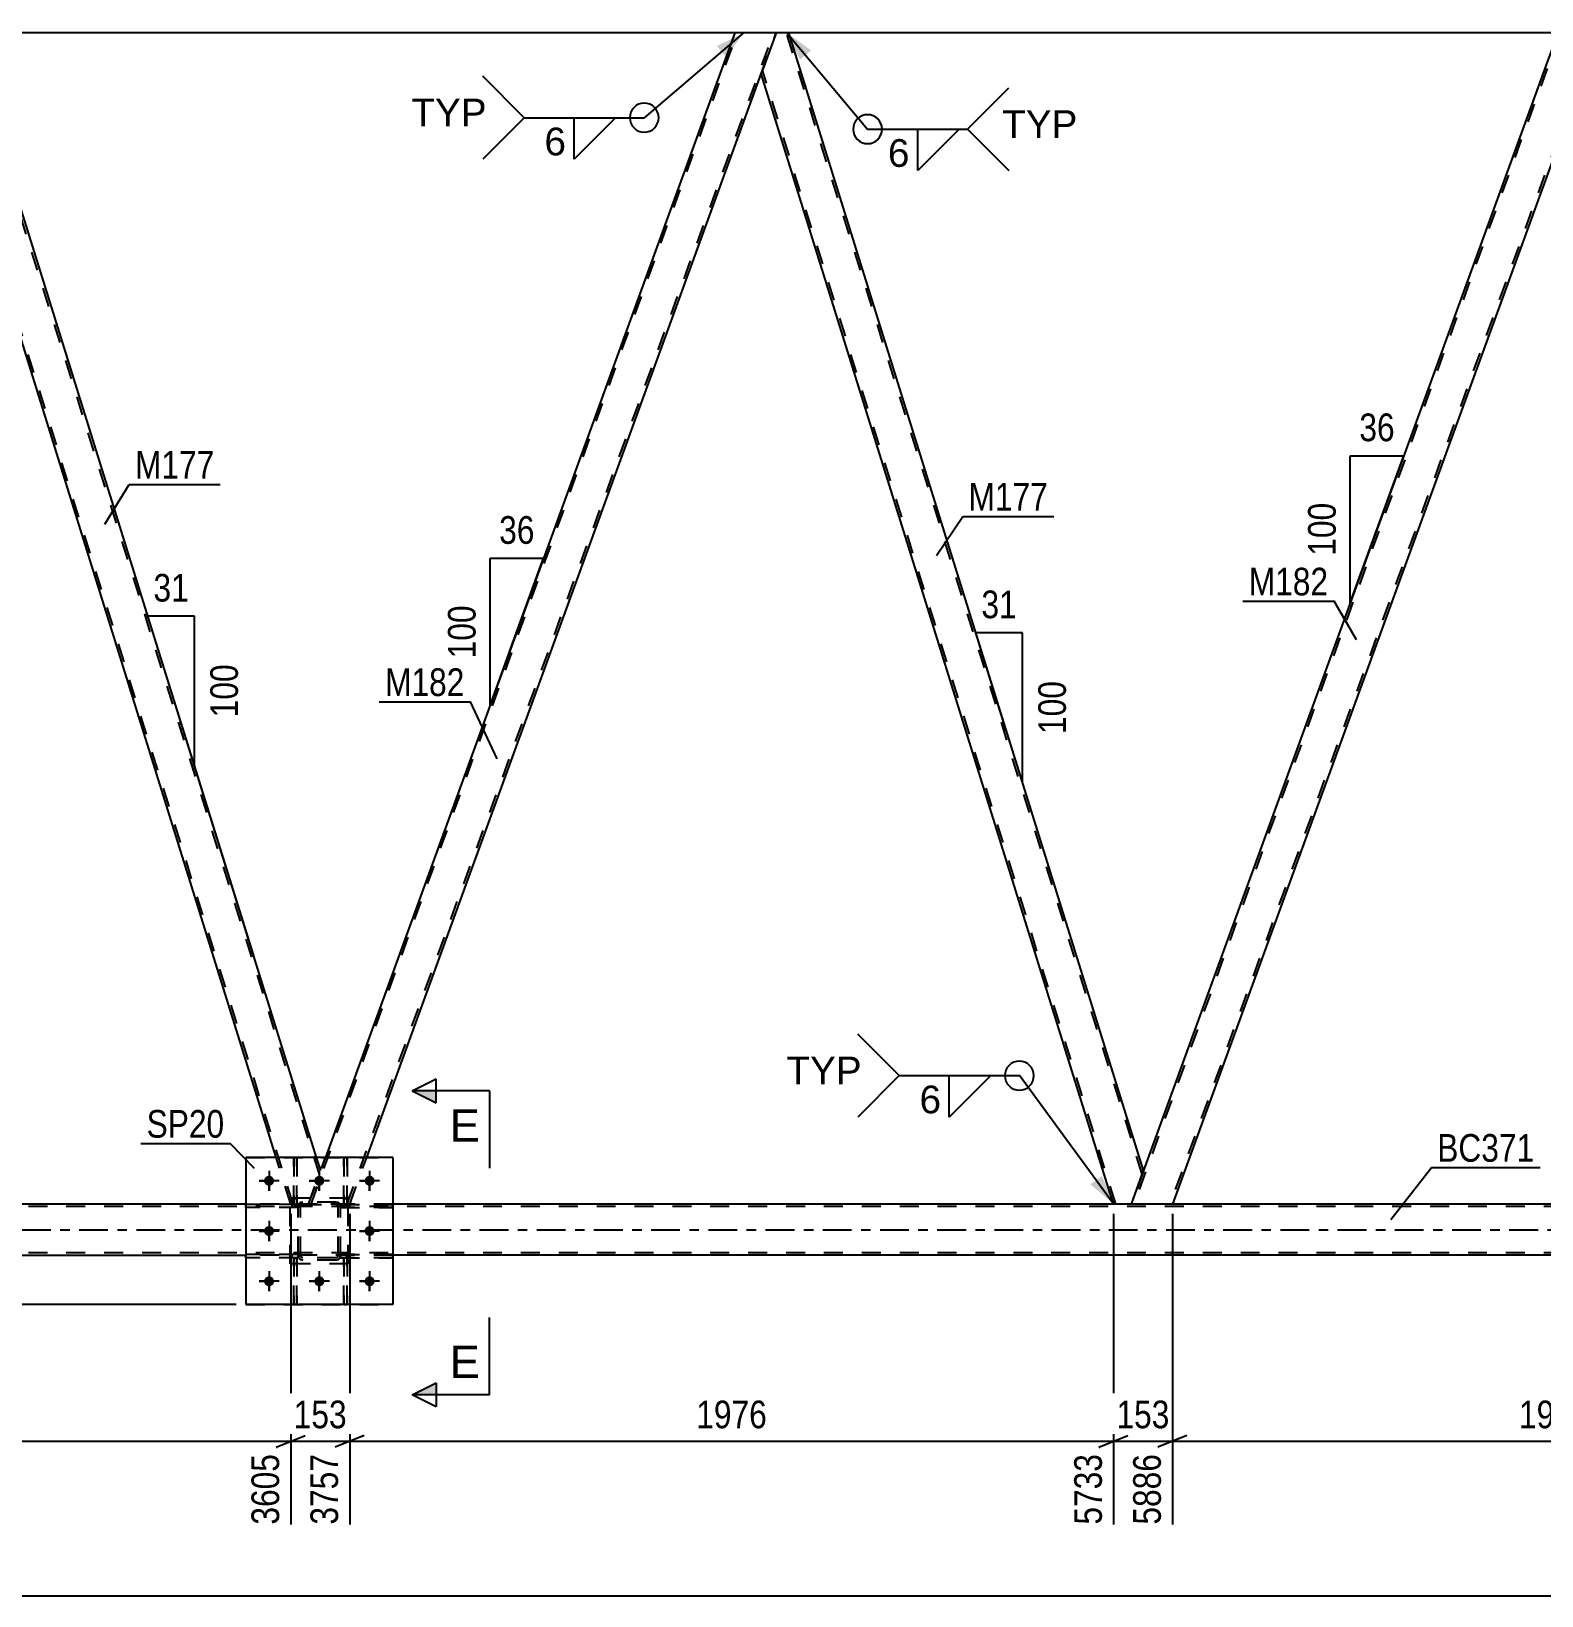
# Model space of a CAD drawing. Header units: millimetres. Extents: x 0 to 841, y 0 to 594.
# Drawn here: x 144.8 to 301.1, y 303.7 to 465.6 of the extents above; entities that cross this region are included whole.
import ezdxf

# ---------------------------------------------------------------- set-up
doc = ezdxf.new("R2010")
doc.units = ezdxf.units.MM
doc.linetypes.add('DXK_LINE_DOT2', pattern=[3.9198, 1.9599, -1.9599])
doc.linetypes.add('DXK_LINE_DOT3', pattern=[5.9187, 2.979, -0.9799, 0.9799, -0.9799])
doc.styles.add('Arial', font='ARIAL.TTF', dxfattribs={"height": 0.2})
doc.styles.add('Arial Narrow', font='ARIALN.TTF', dxfattribs={"height": 0.2})

# ---------------------------------------------------------------- blocks, each defined once
blk = doc.blocks.new('Part-814521622-3716 - 3269')
at = {"color": 7, "linetype": 'DXK_LINE_DOT2'}
for p, q in [((177.58, 344.8), (171.58, 344.8)), ((171.58, 338), (171.58, 344.8)), ((177.58, 338), (177.58, 344.8)), ((177.58, 338), (171.58, 338))]:
    blk.add_line(p, q, dxfattribs=at)
blk = doc.blocks.new('Part-814521622-3617 - 3269')
at = {"color": 7, "linetype": 'DXK_LINE_DOT2'}
for p, q in [((171.93, 333.8), (171.93, 338.64)), ((171.93, 338.64), (172.25, 338.64)), ((172.25, 338.64), (172.25, 333.8)), ((171.93, 338.04), (172.25, 338.04)), ((172.25, 333.8), (171.93, 333.8))]:
    blk.add_line(p, q, dxfattribs=at)
blk = doc.blocks.new('Part-814521622-3605 - 3269')
at = {"color": 7, "linetype": 'DXK_LINE_DOT2'}
for p, q in [((172.38, 338.96), (166.98, 338.96)), ((166.98, 338.96), (166.98, 338.64)), ((172.38, 338.64), (166.98, 338.64)), ((171.78, 338.64), (171.78, 338.96)), ((172.38, 338.64), (172.38, 338.96))]:
    blk.add_line(p, q, dxfattribs=at)
blk = doc.blocks.new('Bolt-814521622-3509 - 3269')
at = {"color": 1, "linetype": 'Continuous'}
for p, q in [((168.34, 346.6), (169.03, 346.6)), ((169.38, 347.64), (169.38, 346.95)), ((170.42, 346.6), (169.73, 346.6)), ((173.54, 346.6), (174.23, 346.6)), ((174.58, 347.64), (174.58, 346.95)), ((175.62, 346.6), (174.93, 346.6)), ((178.74, 346.6), (179.43, 346.6)), ((179.78, 347.64), (179.78, 346.95)), ((180.82, 346.6), (180.13, 346.6)), ((169.38, 345.56), (169.38, 346.26)), ((174.58, 345.56), (174.58, 346.26)), ((179.78, 345.56), (179.78, 346.26)), ((169.38, 342.44), (169.38, 341.75)), ((179.78, 342.44), (179.78, 341.75)), ((168.34, 341.4), (169.03, 341.4)), ((169.38, 340.36), (169.38, 341.06)), ((170.42, 341.4), (169.73, 341.4)), ((178.74, 341.4), (179.43, 341.4)), ((179.78, 340.36), (179.78, 341.06)), ((180.82, 341.4), (180.13, 341.4)), ((169.38, 337.24), (169.38, 336.55)), ((174.58, 337.24), (174.58, 336.55)), ((179.78, 337.24), (179.78, 336.55)), ((168.34, 336.2), (169.03, 336.2)), ((169.38, 335.16), (169.38, 335.86)), ((170.42, 336.2), (169.73, 336.2)), ((173.54, 336.2), (174.23, 336.2)), ((174.58, 335.16), (174.58, 335.86)), ((175.62, 336.2), (174.93, 336.2)), ((178.74, 336.2), (179.43, 336.2)), ((179.78, 335.16), (179.78, 335.86)), ((180.82, 336.2), (180.13, 336.2))]:
    blk.add_line(p, q, dxfattribs=at)
blk = doc.blocks.new('Bolt-814521622-3510 - 3269')
at = {"linetype": 'Continuous'}
for points in [[(169.9, 346.6, -1), (168.86, 346.6, -1)], [(175.1, 346.6, -1), (174.06, 346.6, -1)], [(180.3, 346.6, -1), (179.26, 346.6, -1)], [(169.9, 341.4, -1), (168.86, 341.4, -1)], [(180.3, 341.4, -1), (179.26, 341.4, -1)], [(169.9, 336.2, -1), (168.86, 336.2, -1)], [(175.1, 336.2, -1), (174.06, 336.2, -1)], [(180.3, 336.2, -1), (179.26, 336.2, -1)]]:
    blk.add_hatch(color=1, dxfattribs=at).paths.add_polyline_path(points)
at = {"color": 1, "linetype": 'Continuous'}
for p, q in [((170.42, 346.6), (168.34, 346.6)), ((169.38, 347.64), (169.38, 345.56)), ((175.62, 346.6), (173.54, 346.6)), ((174.58, 347.64), (174.58, 345.56)), ((180.82, 346.6), (178.74, 346.6)), ((179.78, 347.64), (179.78, 345.56)), ((169.38, 342.44), (169.38, 340.36)), ((179.78, 342.44), (179.78, 340.36)), ((170.42, 341.4), (168.34, 341.4)), ((180.82, 341.4), (178.74, 341.4)), ((169.38, 337.24), (169.38, 335.16)), ((174.58, 337.24), (174.58, 335.16)), ((179.78, 337.24), (179.78, 335.16)), ((170.42, 336.2), (168.34, 336.2)), ((175.62, 336.2), (173.54, 336.2)), ((180.82, 336.2), (178.74, 336.2))]:
    blk.add_line(p, q, dxfattribs=at)
blk = doc.blocks.new('Part-814521622-3515 - 3269')
at = {"color": 7, "linetype": 'DXK_LINE_DOT2'}
for p, q in [((172.38, 338.96), (166.98, 338.96)), ((166.98, 338.64), (166.98, 338.96)), ((172.38, 338.64), (166.98, 338.64)), ((171.78, 338.64), (171.78, 338.96)), ((172.38, 338.96), (172.38, 338.64))]:
    blk.add_line(p, q, dxfattribs=at)
blk = doc.blocks.new('Part-814521622-3597 - 3269')
at = {"color": 7, "linetype": 'DXK_LINE_DOT2'}
for p, q in [((171.93, 344.16), (171.93, 349)), ((171.93, 349), (172.25, 349)), ((172.25, 349), (172.25, 344.16)), ((171.93, 344.76), (172.25, 344.76)), ((172.25, 344.16), (171.93, 344.16))]:
    blk.add_line(p, q, dxfattribs=at)
blk = doc.blocks.new('Part-814521622-3516 - 3269')
at = {"color": 7, "linetype": 'DXK_LINE_DOT2'}
for p, q in [((172.38, 344.16), (166.98, 344.16)), ((166.98, 343.84), (166.98, 344.16)), ((172.38, 343.84), (166.98, 343.84)), ((171.78, 343.84), (171.78, 344.16)), ((172.38, 344.16), (172.38, 343.84))]:
    blk.add_line(p, q, dxfattribs=at)
blk = doc.blocks.new('Part-814521622-3517 - 3269')
at = {"color": 7, "linetype": 'DXK_LINE_DOT2'}
for p, q in [((176.78, 338.64), (176.78, 338.96)), ((176.78, 338.96), (182.18, 338.96)), ((182.18, 338.64), (176.78, 338.64)), ((177.38, 338.64), (177.38, 338.96)), ((182.18, 338.96), (182.18, 338.64))]:
    blk.add_line(p, q, dxfattribs=at)
blk = doc.blocks.new('Part-814521622-3707 - 3269')
at = {"color": 7, "linetype": 'DXK_LINE_DOT2'}
for p, q in [((172.25, 338.64), (171.93, 338.64)), ((171.93, 338.64), (171.93, 333.8)), ((172.25, 333.8), (172.25, 338.64)), ((171.93, 338.04), (172.25, 338.04)), ((171.93, 333.8), (172.25, 333.8))]:
    blk.add_line(p, q, dxfattribs=at)
blk = doc.blocks.new('Part-814521622-3528 - 3269')
at = {"color": 7, "linetype": 'DXK_LINE_DOT2'}
for p, q in [((176.78, 343.84), (176.78, 344.16)), ((176.78, 344.16), (182.18, 344.16)), ((182.18, 343.84), (176.78, 343.84)), ((177.38, 343.84), (177.38, 344.16)), ((182.18, 344.16), (182.18, 343.84))]:
    blk.add_line(p, q, dxfattribs=at)
blk = doc.blocks.new('Part-814521622-3529 - 3269')
at = {"color": 7, "linetype": 'DXK_LINE_DOT2'}
for p, q in [((177.58, 344.8), (171.58, 344.8)), ((171.58, 338), (171.58, 344.8)), ((177.58, 338), (177.58, 344.8)), ((177.58, 338), (171.58, 338))]:
    blk.add_line(p, q, dxfattribs=at)
blk = doc.blocks.new('Part-814521622-3530 - 3269')
at = {"color": 7, "linetype": 'DXK_LINE_DOT2'}
for p, q in [((172.38, 343.92), (172.42, 344.11)), ((172.42, 344.11), (172.38, 343.92)), ((172.38, 338.88), (172.38, 343.92)), ((172.62, 343.92), (172.64, 344.02)), ((172.62, 338.88), (172.62, 343.92)), ((172.64, 344.02), (172.69, 344.09)), ((172.68, 344.37), (172.86, 344.4)), ((172.86, 344.4), (172.68, 344.37)), ((172.69, 344.09), (172.77, 344.15)), ((172.77, 344.15), (172.86, 344.16)), ((176.3, 344.4), (172.86, 344.4)), ((172.86, 344.16), (176.3, 344.16)), ((176.3, 344.4), (176.48, 344.37)), ((176.48, 344.37), (176.3, 344.4)), ((176.3, 344.16), (176.39, 344.15)), ((176.39, 344.15), (176.47, 344.09)), ((176.47, 344.09), (176.52, 344.02)), ((176.52, 344.02), (176.54, 343.92)), ((176.54, 338.88), (176.54, 343.92)), ((176.74, 344.11), (176.78, 343.92)), ((176.78, 343.92), (176.74, 344.11)), ((176.78, 338.88), (176.78, 343.92)), ((172.42, 338.7), (172.38, 338.88)), ((172.38, 338.88), (172.42, 338.7)), ((172.64, 338.79), (172.62, 338.88)), ((172.69, 338.71), (172.64, 338.79)), ((172.86, 338.4), (172.68, 338.44)), ((172.68, 338.44), (172.86, 338.4)), ((172.77, 338.66), (172.69, 338.71)), ((172.86, 338.64), (172.77, 338.66)), ((176.3, 338.64), (172.86, 338.64)), ((176.3, 338.4), (172.86, 338.4)), ((176.39, 338.66), (176.3, 338.64)), ((176.48, 338.44), (176.3, 338.4)), ((176.3, 338.4), (176.48, 338.44)), ((176.47, 338.71), (176.39, 338.66)), ((176.52, 338.79), (176.47, 338.71)), ((176.54, 338.88), (176.52, 338.79)), ((176.78, 338.88), (176.74, 338.7)), ((176.74, 338.7), (176.78, 338.88))]:
    blk.add_line(p, q, dxfattribs=at)
at = {"color": 7, "linetype": 'DXK_LINE_DOT3'}
blk.add_line((174.58, 341.4), (174.58, 341.4), dxfattribs=at)
at = {"color": 7, "linetype": 'DXK_LINE_DOT2'}
for centre, start, end in [((172.86, 343.92), 112.5, 157.5), ((172.86, 343.92), 112.5, 157.5), ((176.3, 343.92), 22.5, 67.5), ((176.3, 343.92), 22.5, 67.5), ((172.86, 338.88), 202.5, 247.5), ((172.86, 338.88), 202.5, 247.5), ((176.3, 338.88), 292.5, 337.5), ((176.3, 338.88), 292.5, 337.5)]:
    blk.add_arc(centre, 0.48, start, end, dxfattribs=at)
blk = doc.blocks.new('Part-814521622-3611 - 3269')
at = {"color": 7, "linetype": 'DXK_LINE_DOT2'}
for p, q in [((182.18, 338.96), (176.78, 338.96)), ((176.78, 338.96), (176.78, 338.64)), ((176.78, 338.64), (182.18, 338.64)), ((177.38, 338.64), (177.38, 338.96)), ((182.18, 338.64), (182.18, 338.96))]:
    blk.add_line(p, q, dxfattribs=at)
blk = doc.blocks.new('Part-814521622-3594 - 3269')
at = {"color": 7, "linetype": 'DXK_LINE_DOT2'}
for p, q in [((173.72, 344.18), (217.84, 465.4)), ((177.46, 344.18), (221.59, 465.4)), ((220.29, 461.15), (221.84, 465.4)), ((173.46, 344.18), (175.22, 349)), ((177.72, 344.18), (179.48, 349)), ((177.72, 344.18), (173.46, 344.18))]:
    blk.add_line(p, q, dxfattribs=at)
at = {"color": 2, "linetype": 'Continuous'}
for p, q in [((217.58, 465.4), (175.22, 349)), ((221.84, 465.4), (217.58, 465.4)), ((179.48, 349), (220.29, 461.15))]:
    blk.add_line(p, q, dxfattribs=at)
blk = doc.blocks.new('Part-814521622-3602 - 3269')
at = {"color": 2, "linetype": 'Continuous'}
for p, q in [((182.18, 349), (166.98, 349)), ((166.98, 349), (166.98, 333.8)), ((182.18, 349), (182.18, 333.8)), ((182.18, 333.8), (166.98, 333.8))]:
    blk.add_line(p, q, dxfattribs=at)
blk = doc.blocks.new('Part-814521622-3608 - 3269')
at = {"color": 7, "linetype": 'DXK_LINE_DOT2'}
for p, q in [((172.38, 344.16), (166.98, 344.16)), ((166.98, 344.16), (166.98, 343.84)), ((172.38, 343.84), (166.98, 343.84)), ((171.78, 343.84), (171.78, 344.16)), ((172.38, 343.84), (172.38, 344.16))]:
    blk.add_line(p, q, dxfattribs=at)
blk = doc.blocks.new('Part-814521622-3614 - 3269')
at = {"color": 7, "linetype": 'DXK_LINE_DOT2'}
for p, q in [((177.13, 333.8), (177.13, 338.64)), ((177.13, 338.64), (177.45, 338.64)), ((177.45, 338.64), (177.45, 333.8)), ((177.13, 338.04), (177.45, 338.04)), ((177.45, 333.8), (177.13, 333.8))]:
    blk.add_line(p, q, dxfattribs=at)
blk = doc.blocks.new('Part-814521622-3620 - 3269')
at = {"color": 7, "linetype": 'DXK_LINE_DOT2'}
for p, q in [((177.13, 344.16), (177.13, 349)), ((177.13, 349), (177.45, 349)), ((177.45, 349), (177.45, 344.16)), ((177.13, 344.76), (177.45, 344.76)), ((177.45, 344.16), (177.13, 344.16))]:
    blk.add_line(p, q, dxfattribs=at)
blk = doc.blocks.new('Part-814521622-3624 - 3269')
at = {"color": 7, "linetype": 'DXK_LINE_DOT2'}
for p, q in [((177.13, 349), (177.13, 344.16)), ((177.45, 349), (177.13, 349)), ((177.45, 344.16), (177.45, 349)), ((177.13, 344.76), (177.45, 344.76)), ((177.13, 344.16), (177.45, 344.16))]:
    blk.add_line(p, q, dxfattribs=at)
blk = doc.blocks.new('Part-814521622-3625 - 3269')
at = {"color": 7, "linetype": 'DXK_LINE_DOT2'}
for p, q in [((171.93, 349), (171.93, 344.16)), ((172.25, 349), (171.93, 349)), ((172.25, 344.16), (172.25, 349)), ((171.93, 344.76), (172.25, 344.76)), ((171.93, 344.16), (172.25, 344.16))]:
    blk.add_line(p, q, dxfattribs=at)
blk = doc.blocks.new('Part-814521622-3646 - 3269')
at = {"color": 7, "linetype": 'DXK_LINE_DOT2'}
for p, q in [((182.18, 344.16), (176.78, 344.16)), ((176.78, 344.16), (176.78, 343.84)), ((176.78, 343.84), (182.18, 343.84)), ((177.38, 343.84), (177.38, 344.16)), ((182.18, 343.84), (182.18, 344.16))]:
    blk.add_line(p, q, dxfattribs=at)
blk = doc.blocks.new('Part-814521622-3675 - 3269')
at = {"color": 2, "linetype": 'Continuous'}
for p, q in [((217.58, 465.4), (138.02, 465.4)), ((302.72, 465.4), (223.16, 465.4))]:
    blk.add_line(p, q, dxfattribs=at)
at = {"color": 7, "linetype": 'DXK_LINE_DOT2'}
for p in [(732.65, 465.4), (223.16, 465.4)]:
    blk.add_line(p, (217.58, 465.4), dxfattribs=at)
blk = doc.blocks.new('Part-814521622-3685 - 3269')
at = {"color": 7, "linetype": 'DXK_LINE_DOT2'}
for p, q in [((302.97, 465.4), (258.85, 344.18)), ((306.72, 465.4), (262.6, 344.18)), ((306.97, 465.4), (305.43, 461.15)), ((259.86, 347.65), (258.6, 344.18)), ((262.85, 344.18), (258.6, 344.18))]:
    blk.add_line(p, q, dxfattribs=at)
at = {"color": 2, "linetype": 'Continuous'}
for p, q in [((302.72, 465.4), (259.86, 347.65)), ((306.97, 465.4), (302.72, 465.4)), ((305.43, 461.15), (262.85, 344.18))]:
    blk.add_line(p, q, dxfattribs=at)
blk = doc.blocks.new('Part-814521622-3690 - 3269')
at = {"color": 2, "linetype": 'Continuous'}
for p, q in [((221.84, 465.4), (220.29, 461.15)), ((223.16, 465.4), (221.84, 465.4)), ((259.86, 347.65), (223.16, 465.4)), ((256.75, 344.18), (220.29, 461.15)), ((258.6, 344.18), (259.86, 347.65))]:
    blk.add_line(p, q, dxfattribs=at)
at = {"color": 7, "linetype": 'DXK_LINE_DOT2'}
for p, q in [((259.73, 347.28), (222.91, 465.4)), ((257, 344.18), (220.43, 461.52)), ((258.6, 344.18), (256.75, 344.18))]:
    blk.add_line(p, q, dxfattribs=at)
blk = doc.blocks.new('Part-814521622-3696 - 3269')
at = {"color": 7, "linetype": 'DXK_LINE_DOT2'}
for p, q in [((166.98, 349), (182.18, 349)), ((166.98, 349), (166.98, 333.8)), ((182.18, 349), (182.18, 333.8)), ((166.98, 333.8), (182.18, 333.8))]:
    blk.add_line(p, q, dxfattribs=at)
blk = doc.blocks.new('Part-814521622-3706 - 3269')
at = {"color": 7, "linetype": 'DXK_LINE_DOT2'}
for p, q in [((177.45, 338.64), (177.13, 338.64)), ((177.13, 338.64), (177.13, 333.8)), ((177.45, 333.8), (177.45, 338.64)), ((177.13, 338.04), (177.45, 338.04)), ((177.13, 333.8), (177.45, 333.8))]:
    blk.add_line(p, q, dxfattribs=at)
blk = doc.blocks.new('Part-814521622-3715 - 3269')
at = {"color": 7, "linetype": 'DXK_LINE_DOT2'}
for p, q in [((172.38, 343.92), (172.42, 344.11)), ((172.42, 344.11), (172.38, 343.92)), ((172.38, 338.88), (172.38, 343.92)), ((172.62, 343.92), (172.64, 344.02)), ((172.62, 338.88), (172.62, 343.92)), ((172.64, 344.02), (172.69, 344.09)), ((172.68, 344.37), (172.86, 344.4)), ((172.86, 344.4), (172.68, 344.37)), ((172.69, 344.09), (172.77, 344.15)), ((172.77, 344.15), (172.86, 344.16)), ((176.3, 344.4), (172.86, 344.4)), ((172.86, 344.16), (176.3, 344.16)), ((176.3, 344.4), (176.48, 344.37)), ((176.48, 344.37), (176.3, 344.4)), ((176.3, 344.16), (176.39, 344.15)), ((176.39, 344.15), (176.47, 344.09)), ((176.47, 344.09), (176.52, 344.02)), ((176.52, 344.02), (176.54, 343.92)), ((176.54, 338.88), (176.54, 343.92)), ((176.74, 344.11), (176.78, 343.92)), ((176.78, 343.92), (176.74, 344.11)), ((176.78, 338.88), (176.78, 343.92)), ((172.42, 338.7), (172.38, 338.88)), ((172.38, 338.88), (172.42, 338.7)), ((172.64, 338.79), (172.62, 338.88)), ((172.69, 338.71), (172.64, 338.79)), ((172.86, 338.4), (172.68, 338.44)), ((172.68, 338.44), (172.86, 338.4)), ((172.77, 338.66), (172.69, 338.71)), ((172.86, 338.64), (172.77, 338.66)), ((176.3, 338.64), (172.86, 338.64)), ((176.3, 338.4), (172.86, 338.4)), ((176.39, 338.66), (176.3, 338.64)), ((176.48, 338.44), (176.3, 338.4)), ((176.3, 338.4), (176.48, 338.44)), ((176.47, 338.71), (176.39, 338.66)), ((176.52, 338.79), (176.47, 338.71)), ((176.54, 338.88), (176.52, 338.79)), ((176.78, 338.88), (176.74, 338.7)), ((176.74, 338.7), (176.78, 338.88))]:
    blk.add_line(p, q, dxfattribs=at)
at = {"color": 7, "linetype": 'DXK_LINE_DOT3'}
blk.add_line((174.58, 341.4), (174.58, 341.4), dxfattribs=at)
at = {"color": 7, "linetype": 'DXK_LINE_DOT2'}
for centre, start, end in [((172.86, 343.92), 112.5, 157.5), ((172.86, 343.92), 112.5, 157.5), ((176.3, 343.92), 22.5, 67.5), ((176.3, 343.92), 22.5, 67.5), ((172.86, 338.88), 202.5, 247.5), ((172.86, 338.88), 202.5, 247.5), ((176.3, 338.88), 292.5, 337.5), ((176.3, 338.88), 292.5, 337.5)]:
    blk.add_arc(centre, 0.48, start, end, dxfattribs=at)
blk = doc.blocks.new('Part-814521622-3747 - 3269')
at = {"color": 2, "linetype": 'Continuous'}
for p, q in [((166.98, 344.18), (66.87, 344.18)), ((337.25, 344.18), (182.18, 344.18)), ((66.87, 338.9), (166.98, 338.9)), ((337.25, 338.9), (182.18, 338.9))]:
    blk.add_line(p, q, dxfattribs=at)
at = {"color": 7, "linetype": 'DXK_LINE_DOT2'}
for p, q in [((742.25, 343.94), (66.87, 343.94)), ((182.18, 344.18), (166.98, 344.18)), ((742.25, 339.14), (66.87, 339.14)), ((182.18, 338.9), (166.98, 338.9))]:
    blk.add_line(p, q, dxfattribs=at)
at = {"color": 7, "linetype": 'DXK_LINE_DOT3'}
blk.add_line((66.87, 341.54), (742.25, 341.54), dxfattribs=at)
blk = doc.blocks.new('Part-814521622-3761 - 3269')
at = {"color": 2, "linetype": 'Continuous'}
for p, q in [((136.71, 465.4), (135.16, 461.15)), ((138.02, 465.4), (136.71, 465.4)), ((174.3, 349), (138.02, 465.4)), ((170.11, 349), (135.16, 461.15))]:
    blk.add_line(p, q, dxfattribs=at)
at = {"color": 7, "linetype": 'DXK_LINE_DOT2'}
for p, q in [((174.59, 347.28), (137.77, 465.4)), ((171.87, 344.18), (135.29, 461.52)), ((171.62, 344.18), (170.11, 349)), ((174.73, 347.65), (174.3, 349)), ((173.46, 344.18), (174.73, 347.65)), ((171.62, 344.18), (173.46, 344.18))]:
    blk.add_line(p, q, dxfattribs=at)
blk = doc.blocks.new('AngleDimension-814521622-4574 - 3269')
at = {"color": 7, "linetype": 'Continuous'}
for p, q in [((161.66, 405.04), (156.84, 405.04)), ((161.66, 389.57), (156.84, 405.04)), ((161.66, 389.57), (161.66, 405.04)), ((167.83, 369.78), (161.66, 389.57))]:
    blk.add_line(p, q, dxfattribs=at)
at = {"color": 0}
for points in [[(161.68, 405.94), (161.68, 410.14), (156.82, 410.14), (156.82, 405.94)], [(166.76, 400.65), (162.56, 400.65), (162.56, 393.97), (166.76, 393.97)]]:
    blk.add_wipeout(points, dxfattribs=at)
at = {"color": 3, "style": 'Arial Narrow'}
blk.add_text('31', height=2.863, dxfattribs=at).set_placement((157.42, 406.54))
blk.add_text('100', height=2.863, rotation=90.0002, dxfattribs=at).set_placement((166.16, 394.57))
blk = doc.blocks.new('AngleDimension-814521622-3923 - 3269')
at = {"color": 7, "linetype": 'Continuous'}
for p, q in [((192.25, 411.02), (197.79, 411.02)), ((192.25, 395.8), (197.79, 411.02)), ((192.25, 395.8), (192.25, 411.02)), ((194.27, 401.35), (197.79, 411.02))]:
    blk.add_line(p, q, dxfattribs=at)
at = {"color": 0}
for points in [[(197.45, 411.92), (197.45, 416.12), (192.59, 416.12), (192.59, 411.92)], [(191.35, 406.75), (187.15, 406.75), (187.15, 400.07), (191.35, 400.07)]]:
    blk.add_wipeout(points, dxfattribs=at)
at = {"color": 3, "style": 'Arial Narrow'}
blk.add_text('36', height=2.863, dxfattribs=at).set_placement((193.19, 412.52))
blk.add_text('100', height=2.863, rotation=90.0002, dxfattribs=at).set_placement((190.75, 400.67))
blk = doc.blocks.new('StraightDimension-814521622-4563 - 3269')
at = {"color": 7, "linetype": 'Continuous'}
blk.add_line((56.01, 303.66), (793.98, 303.66), dxfattribs=at)
blk = doc.blocks.new('StraightDimension-814521622-4312 - 3269')
at = {"color": 7, "linetype": 'Continuous'}
for p, q in [((177.72, 343.18), (177.72, 311.02)), ((256.75, 343.18), (256.75, 311.02)), ((179.22, 320.24), (176.22, 319.04)), ((177.72, 319.64), (256.75, 319.64)), ((255.25, 319.04), (258.25, 320.24))]:
    blk.add_line(p, q, dxfattribs=at)
at = {"color": 0}
blk.add_wipeout([(221.49, 320.39), (221.49, 324.59), (212.98, 324.59), (212.98, 320.39)], dxfattribs=at)
at = {"color": 0, "linetype": 'Continuous'}
blk.add_wipeout([(256.15, 318.94), (251.95, 318.94), (251.95, 310.42), (256.15, 310.42)], dxfattribs=at)
at = {"color": 3, "style": 'Arial Narrow'}
blk.add_text('1976', height=2.863, dxfattribs=at).set_placement((213.58, 320.99))
at = {"color": 3, "linetype": 'Continuous', "style": 'Arial Narrow'}
blk.add_text('5733', height=2.863, rotation=90.0002, dxfattribs=at).set_placement((255.55, 311.02))
blk = doc.blocks.new('AngleDimension-814521622-3895 - 3269')
at = {"color": 7, "linetype": 'Continuous'}
for p, q in [((281.25, 421.64), (286.79, 421.64)), ((281.25, 406.42), (286.79, 421.64)), ((281.25, 406.42), (281.25, 421.64)), ((285.52, 418.15), (286.79, 421.64))]:
    blk.add_line(p, q, dxfattribs=at)
at = {"color": 0}
for points in [[(286.45, 422.54), (286.45, 426.74), (281.59, 426.74), (281.59, 422.54)], [(280.35, 417.37), (276.15, 417.37), (276.15, 410.69), (280.35, 410.69)]]:
    blk.add_wipeout(points, dxfattribs=at)
at = {"color": 3, "style": 'Arial Narrow'}
blk.add_text('36', height=2.863, dxfattribs=at).set_placement((282.19, 423.14))
blk.add_text('100', height=2.863, rotation=90.0002, dxfattribs=at).set_placement((279.75, 411.29))
blk = doc.blocks.new('AngleDimension-814521622-3909 - 3269')
at = {"color": 7, "linetype": 'Continuous'}
for p, q in [((245.66, 393.2), (242.51, 403.32)), ((247.33, 403.32), (242.51, 403.32)), ((247.33, 387.85), (242.51, 403.32)), ((247.33, 387.85), (247.33, 403.32))]:
    blk.add_line(p, q, dxfattribs=at)
at = {"color": 0}
for points in [[(247.35, 404.22), (247.35, 408.42), (242.49, 408.42), (242.49, 404.22)], [(252.43, 398.93), (248.23, 398.93), (248.23, 392.24), (252.43, 392.24)]]:
    blk.add_wipeout(points, dxfattribs=at)
at = {"color": 3, "style": 'Arial Narrow'}
blk.add_text('31', height=2.863, dxfattribs=at).set_placement((243.09, 404.82))
blk.add_text('100', height=2.863, rotation=90.0002, dxfattribs=at).set_placement((251.83, 392.84))
blk = doc.blocks.new('StraightDimension-814521622-4146 - 3269')
at = {"color": 7, "linetype": 'Continuous'}
for p, q in [((30.27, 476.77), (29.07, 479.77)), ((79.82, 478.27), (26.82, 478.27)), ((29.67, 333.8), (29.67, 478.27)), ((29.07, 335.3), (30.27, 332.3)), ((165.98, 333.8), (26.82, 333.8))]:
    blk.add_line(p, q, dxfattribs=at)
at = {"color": 0}
blk.add_wipeout([(28.92, 410.29), (24.72, 410.29), (24.72, 401.78), (28.92, 401.78)], dxfattribs=at)
at = {"color": 3, "style": 'Arial Narrow'}
blk.add_text('3612', height=2.863, rotation=90.0002, dxfattribs=at).set_placement((28.32, 402.38))
blk = doc.blocks.new('StraightDimension-814521622-4276 - 3269')
at = {"color": 7, "linetype": 'Continuous'}
for p, q in [((88.33, 343.18), (88.33, 311.02)), ((171.62, 343.18), (171.62, 311.02)), ((89.83, 320.24), (86.83, 319.04)), ((88.33, 319.64), (171.62, 319.64)), ((170.12, 319.04), (173.12, 320.24))]:
    blk.add_line(p, q, dxfattribs=at)
at = {"color": 0}
blk.add_wipeout([(134.23, 320.39), (134.23, 324.59), (125.72, 324.59), (125.72, 320.39)], dxfattribs=at)
at = {"color": 0, "linetype": 'Continuous'}
blk.add_wipeout([(171.02, 318.94), (166.82, 318.94), (166.82, 310.42), (171.02, 310.42)], dxfattribs=at)
at = {"color": 3, "style": 'Arial Narrow'}
blk.add_text('2082', height=2.863, dxfattribs=at).set_placement((126.32, 320.99))
at = {"color": 3, "linetype": 'Continuous', "style": 'Arial Narrow'}
blk.add_text('3605', height=2.863, rotation=90.0002, dxfattribs=at).set_placement((170.42, 311.02))
blk = doc.blocks.new('StraightDimension-814521622-4293 - 3269')
at = {"color": 7, "linetype": 'Continuous'}
for p, q in [((171.62, 343.18), (171.62, 311.02)), ((177.72, 343.18), (177.72, 311.02)), ((170.12, 319.04), (173.12, 320.24)), ((171.62, 319.64), (177.72, 319.64)), ((179.22, 320.24), (176.22, 319.04))]:
    blk.add_line(p, q, dxfattribs=at)
at = {"color": 0}
blk.add_wipeout([(178.01, 320.39), (178.01, 324.59), (171.33, 324.59), (171.33, 320.39)], dxfattribs=at)
at = {"color": 0, "linetype": 'Continuous'}
blk.add_wipeout([(177.12, 318.94), (172.92, 318.94), (172.92, 310.42), (177.12, 310.42)], dxfattribs=at)
at = {"color": 3, "style": 'Arial Narrow'}
blk.add_text('153', height=2.863, dxfattribs=at).set_placement((171.93, 320.99))
at = {"color": 3, "linetype": 'Continuous', "style": 'Arial Narrow'}
blk.add_text('3757', height=2.863, rotation=90.0002, dxfattribs=at).set_placement((176.52, 311.02))
blk = doc.blocks.new('StraightDimension-814521622-4331 - 3269')
at = {"color": 7, "linetype": 'Continuous'}
for p, q in [((256.75, 343.18), (256.75, 311.02)), ((262.85, 343.18), (262.85, 311.02)), ((255.25, 319.04), (258.25, 320.24)), ((256.75, 319.64), (262.85, 319.64)), ((264.35, 320.24), (261.35, 319.04))]:
    blk.add_line(p, q, dxfattribs=at)
at = {"color": 0}
blk.add_wipeout([(263.15, 320.39), (263.15, 324.59), (256.46, 324.59), (256.46, 320.39)], dxfattribs=at)
at = {"color": 0, "linetype": 'Continuous'}
blk.add_wipeout([(262.25, 318.94), (258.05, 318.94), (258.05, 310.42), (262.25, 310.42)], dxfattribs=at)
at = {"color": 3, "style": 'Arial Narrow'}
blk.add_text('153', height=2.863, dxfattribs=at).set_placement((257.06, 320.99))
at = {"color": 3, "linetype": 'Continuous', "style": 'Arial Narrow'}
blk.add_text('5886', height=2.863, rotation=90.0002, dxfattribs=at).set_placement((261.65, 311.02))
blk = doc.blocks.new('StraightDimension-814521622-4350 - 3269')
at = {"color": 7, "linetype": 'Continuous'}
for p, q in [((262.85, 343.18), (262.85, 311.02)), ((341.89, 343.18), (341.89, 311.02)), ((264.35, 320.24), (261.35, 319.04)), ((262.85, 319.64), (341.89, 319.64)), ((340.39, 319.04), (343.39, 320.24))]:
    blk.add_line(p, q, dxfattribs=at)
at = {"color": 0}
blk.add_wipeout([(306.63, 320.39), (306.63, 324.59), (298.11, 324.59), (298.11, 320.39)], dxfattribs=at)
at = {"color": 0, "linetype": 'Continuous'}
blk.add_wipeout([(341.29, 318.94), (337.09, 318.94), (337.09, 310.42), (341.29, 310.42)], dxfattribs=at)
at = {"color": 3, "style": 'Arial Narrow'}
blk.add_text('1976', height=2.863, dxfattribs=at).set_placement((298.71, 320.99))
at = {"color": 3, "linetype": 'Continuous', "style": 'Arial Narrow'}
blk.add_text('7862', height=2.863, rotation=90.0002, dxfattribs=at).set_placement((340.69, 311.02))
blk = doc.blocks.new('WeldMark-814521622-4926 - 3269')
at = {"linetype": 'Continuous'}
blk.add_hatch(color=30, dxfattribs=at).paths.add_polyline_path([(215.71, 464.02), (218.48, 465.4), (216.69, 462.88)])
at = {"color": 30, "linetype": 'Continuous'}
blk.add_line((218.48, 465.4), (208.2, 456.62), dxfattribs=at)
at = {"color": 3, "linetype": 'Continuous'}
for q in [(191.49, 460.9), (191.49, 452.33)]:
    blk.add_line((195.77, 456.62), q, dxfattribs=at)
for start, end in [(90, 270), (270, 90)]:
    blk.add_arc((208.2, 456.62), 1.5, start, end, dxfattribs=at)
at = {"color": 0}
blk.add_wipeout([(200.3, 452.52), (200.3, 455.92), (197.67, 455.92), (197.67, 452.52)], dxfattribs=at)
at = {"color": 30, "linetype": 'Continuous'}
blk.add_line((195.77, 456.62), (208.2, 456.62), dxfattribs=at)
at = {"color": 3, "linetype": 'Continuous'}
for p, q in [((200.95, 456.62), (205.24, 456.62)), ((205.24, 456.62), (200.95, 452.33)), ((200.95, 452.33), (200.95, 456.62))]:
    blk.add_line(p, q, dxfattribs=at)
at = {"color": 3, "style": 'Arial'}
blk.add_text('6', height=2.87, dxfattribs=at).set_placement((197.87, 452.72))
at = {"color": 0, "linetype": 'Continuous'}
blk.add_wipeout([(191.87, 455.72), (191.87, 458.72), (184.1, 458.72), (184.1, 455.72)], dxfattribs=at)
blk.add_wipeout([(191.87, 455.72), (191.87, 458.72), (184.1, 458.72), (184.1, 455.72)], dxfattribs=at)
at = {"color": 3, "linetype": 'Continuous', "style": 'Arial'}
blk.add_text('TYP', height=2.865, dxfattribs=at).set_placement((184.1, 455.72))
blk = doc.blocks.new('Mark-814521622-3590 - 3269')
at = {"color": 0}
blk.add_wipeout([(189.61, 396.77), (189.61, 399.77), (181.38, 399.77), (181.38, 396.77)], dxfattribs=at)
blk.add_wipeout([(189.61, 396.77), (189.61, 399.77), (181.38, 399.77), (181.38, 396.77)], dxfattribs=at)
at = {"color": 30, "linetype": 'Continuous'}
for p in [(180.78, 396.17), (192.97, 390.25)]:
    blk.add_line(p, (190.21, 396.17), dxfattribs=at)
at = {"color": 3, "style": 'Arial Narrow'}
blk.add_text('M182', height=2.863, dxfattribs=at).set_placement((181.38, 396.77))
blk = doc.blocks.new('Mark-814521622-3598 - 3269')
at = {"color": 0}
blk.add_wipeout([(164.75, 351.06), (164.75, 354.06), (156.71, 354.06), (156.71, 351.06)], dxfattribs=at)
blk.add_wipeout([(164.75, 351.06), (164.75, 354.06), (156.71, 354.06), (156.71, 351.06)], dxfattribs=at)
at = {"color": 30, "linetype": 'Continuous'}
for p in [(156.11, 350.46), (167.86, 347.88)]:
    blk.add_line(p, (165.35, 350.46), dxfattribs=at)
at = {"color": 3, "style": 'Arial Narrow'}
blk.add_text('SP20', height=2.863, dxfattribs=at).set_placement((156.71, 351.06))
blk = doc.blocks.new('SectionMark-814521622-4891 - 3269')
at = {"linetype": 'Continuous'}
for points in [[(186.68, 355.91), (186.68, 354.66), (184.18, 355.91)], [(186.68, 325.69), (186.68, 324.44), (184.18, 324.44)]]:
    blk.add_hatch(color=6, dxfattribs=at).paths.add_polyline_path(points)
at = {"color": 6, "linetype": 'Continuous'}
for p, q in [((184.18, 355.91), (186.68, 357.16)), ((186.68, 354.66), (186.68, 357.16)), ((192.18, 355.91), (184.18, 355.91)), ((184.18, 355.91), (186.68, 354.66)), ((192.18, 355.91), (192.18, 347.91)), ((192.18, 324.44), (192.18, 332.44)), ((184.18, 324.44), (186.68, 325.69)), ((186.68, 325.69), (186.68, 323.19)), ((192.18, 324.44), (184.18, 324.44)), ((186.68, 323.19), (184.18, 324.44))]:
    blk.add_line(p, q, dxfattribs=at)
at = {"color": 0, "linetype": 'Continuous'}
for points in [[(191.18, 350.66), (191.18, 354.16), (188.07, 354.16), (188.07, 350.66)], [(191.18, 326.19), (191.18, 329.69), (188.07, 329.69), (188.07, 326.19)]]:
    blk.add_wipeout(points, dxfattribs=at)
at = {"color": 3, "linetype": 'Continuous', "style": 'Arial'}
for p in [(188.07, 350.66), (188.07, 326.19)]:
    blk.add_text('E', height=3.34, dxfattribs=at).set_placement(p)
blk = doc.blocks.new('WeldMark-814521622-4913 - 3269')
at = {"linetype": 'Continuous'}
blk.add_hatch(color=30, dxfattribs=at).paths.add_polyline_path([(255.56, 347.11), (256.73, 344.25), (254.35, 346.23)])
at = {"color": 3, "linetype": 'Continuous'}
for q in [(230.3, 361.77), (230.3, 353.2)]:
    blk.add_line((234.58, 357.48), q, dxfattribs=at)
at = {"color": 30, "linetype": 'Continuous'}
blk.add_line((256.73, 344.25), (247.01, 357.48), dxfattribs=at)
at = {"color": 3, "linetype": 'Continuous'}
for start, end in [(90, 270), (270, 90)]:
    blk.add_arc((247.01, 357.48), 1.5, start, end, dxfattribs=at)
at = {"color": 0}
blk.add_wipeout([(239.11, 353.38), (239.11, 356.78), (236.48, 356.78), (236.48, 353.38)], dxfattribs=at)
at = {"color": 30, "linetype": 'Continuous'}
blk.add_line((234.58, 357.48), (247.01, 357.48), dxfattribs=at)
at = {"color": 3, "linetype": 'Continuous'}
for p, q in [((239.76, 357.48), (244.05, 357.48)), ((244.05, 357.48), (239.76, 353.2)), ((239.76, 353.2), (239.76, 357.48))]:
    blk.add_line(p, q, dxfattribs=at)
at = {"color": 3, "style": 'Arial'}
blk.add_text('6', height=2.87, dxfattribs=at).set_placement((236.68, 353.58))
at = {"color": 0, "linetype": 'Continuous'}
blk.add_wipeout([(230.68, 356.58), (230.68, 359.58), (222.91, 359.58), (222.91, 356.58)], dxfattribs=at)
blk.add_wipeout([(230.68, 356.58), (230.68, 359.58), (222.91, 359.58), (222.91, 356.58)], dxfattribs=at)
at = {"color": 3, "linetype": 'Continuous', "style": 'Arial'}
blk.add_text('TYP', height=2.865, dxfattribs=at).set_placement((222.91, 356.58))
blk = doc.blocks.new('Mark-814521622-3681 - 3269')
at = {"color": 0}
blk.add_wipeout([(278.98, 407.18), (278.98, 410.18), (270.75, 410.18), (270.75, 407.18)], dxfattribs=at)
blk.add_wipeout([(278.98, 407.18), (278.98, 410.18), (270.75, 410.18), (270.75, 407.18)], dxfattribs=at)
at = {"color": 30, "linetype": 'Continuous'}
for p in [(270.15, 406.58), (281.9, 402.57)]:
    blk.add_line(p, (279.58, 406.58), dxfattribs=at)
at = {"color": 3, "style": 'Arial Narrow'}
blk.add_text('M182', height=2.863, dxfattribs=at).set_placement((270.75, 407.18))
blk = doc.blocks.new('Mark-814521622-3686 - 3269')
at = {"color": 0}
blk.add_wipeout([(249.97, 415.96), (249.97, 418.96), (241.75, 418.96), (241.75, 415.96)], dxfattribs=at)
blk.add_wipeout([(249.97, 415.96), (249.97, 418.96), (241.75, 418.96), (241.75, 415.96)], dxfattribs=at)
at = {"color": 30, "linetype": 'Continuous'}
for p, q in [((238.43, 411.3), (241.15, 415.36)), ((241.15, 415.36), (250.57, 415.36))]:
    blk.add_line(p, q, dxfattribs=at)
at = {"color": 3, "style": 'Arial Narrow'}
blk.add_text('M177', height=2.863, dxfattribs=at).set_placement((241.75, 415.96))
blk = doc.blocks.new('Mark-814521622-3743 - 3269')
at = {"color": 0}
blk.add_wipeout([(300.3, 348.57), (300.3, 351.57), (290.25, 351.57), (290.25, 348.57)], dxfattribs=at)
blk.add_wipeout([(300.3, 348.57), (300.3, 351.57), (290.25, 351.57), (290.25, 348.57)], dxfattribs=at)
at = {"color": 30, "linetype": 'Continuous'}
for p, q in [((285.45, 342.61), (289.65, 347.97)), ((289.65, 347.97), (300.9, 347.97))]:
    blk.add_line(p, q, dxfattribs=at)
at = {"color": 3, "style": 'Arial Narrow'}
blk.add_text('BC371', height=2.863, dxfattribs=at).set_placement((290.25, 348.57))
blk = doc.blocks.new('Mark-814521622-3757 - 3269')
at = {"color": 0}
blk.add_wipeout([(163.73, 419.27), (163.73, 422.27), (155.51, 422.27), (155.51, 419.27)], dxfattribs=at)
blk.add_wipeout([(163.73, 419.27), (163.73, 422.27), (155.51, 422.27), (155.51, 419.27)], dxfattribs=at)
at = {"color": 30, "linetype": 'Continuous'}
for p, q in [((152.39, 414.55), (154.91, 418.67)), ((154.91, 418.67), (164.33, 418.67))]:
    blk.add_line(p, q, dxfattribs=at)
at = {"color": 3, "style": 'Arial Narrow'}
blk.add_text('M177', height=2.863, dxfattribs=at).set_placement((155.51, 419.27))
blk = doc.blocks.new('WeldMark-814521622-4939 - 3269')
at = {"linetype": 'Continuous'}
blk.add_hatch(color=30, dxfattribs=at).paths.add_polyline_path([(224.32, 462.62), (222.97, 465.4), (225.47, 463.58)])
at = {"color": 30, "linetype": 'Continuous'}
blk.add_line((222.97, 465.4), (231.31, 455.43), dxfattribs=at)
at = {"color": 3, "linetype": 'Continuous'}
for q in [(245.92, 459.72), (245.92, 451.15)]:
    blk.add_line((241.63, 455.43), q, dxfattribs=at)
blk.add_arc((231.31, 455.43), 1.5, 90, 270, dxfattribs=at)
at = {"color": 0}
blk.add_wipeout([(235.83, 451.33), (235.83, 454.73), (233.21, 454.73), (233.21, 451.33)], dxfattribs=at)
at = {"color": 30, "linetype": 'Continuous'}
blk.add_line((231.31, 455.43), (241.63, 455.43), dxfattribs=at)
at = {"color": 3, "linetype": 'Continuous'}
for p, q in [((236.49, 455.43), (240.78, 455.43)), ((240.78, 455.43), (236.49, 451.15)), ((236.49, 451.15), (236.49, 455.43))]:
    blk.add_line(p, q, dxfattribs=at)
blk.add_arc((231.31, 455.43), 1.5, 270, 90, dxfattribs=at)
at = {"color": 3, "style": 'Arial'}
blk.add_text('6', height=2.87, dxfattribs=at).set_placement((233.41, 451.53))
at = {"color": 0, "linetype": 'Continuous'}
blk.add_wipeout([(253.01, 454.53), (253.01, 457.53), (245.23, 457.53), (245.23, 454.53)], dxfattribs=at)
blk.add_wipeout([(253.01, 454.53), (253.01, 457.53), (245.23, 457.53), (245.23, 454.53)], dxfattribs=at)
at = {"color": 3, "linetype": 'Continuous', "style": 'Arial'}
blk.add_text('TYP', height=2.865, dxfattribs=at).set_placement((245.23, 454.53))

msp = doc.modelspace()

# ---------------------------------------------------------------- block references
for name in ['Part-814521622-3675 - 3269', 'Part-814521622-3761 - 3269', 'Part-814521622-3594 - 3269', 'Part-814521622-3690 - 3269', 'Part-814521622-3685 - 3269', 'Part-814521622-3602 - 3269', 'Part-814521622-3696 - 3269', 'Part-814521622-3597 - 3269', 'Part-814521622-3625 - 3269', 'Part-814521622-3620 - 3269', 'Part-814521622-3624 - 3269', 'Bolt-814521622-3509 - 3269', 'Bolt-814521622-3510 - 3269', 'Part-814521622-3747 - 3269', 'Part-814521622-3516 - 3269', 'Part-814521622-3608 - 3269', 'Part-814521622-3716 - 3269', 'Part-814521622-3529 - 3269', 'Part-814521622-3530 - 3269', 'Part-814521622-3715 - 3269', 'Part-814521622-3528 - 3269', 'Part-814521622-3646 - 3269', 'Part-814521622-3605 - 3269', 'Part-814521622-3515 - 3269', 'Part-814521622-3617 - 3269', 'Part-814521622-3707 - 3269', 'Part-814521622-3517 - 3269', 'Part-814521622-3611 - 3269', 'Part-814521622-3614 - 3269', 'Part-814521622-3706 - 3269']:
    msp.add_blockref(name, (0, 0))

# ---------------------------------------------------------------- next in the draw order: block references
for name in ['AngleDimension-814521622-3923 - 3269', 'AngleDimension-814521622-4574 - 3269']:
    msp.add_blockref(name, (0, 0))

# ---------------------------------------------------------------- next in the draw order: block references
msp.add_blockref('StraightDimension-814521622-4563 - 3269', (0, 0))

# ---------------------------------------------------------------- next in the draw order: block references
for name in ['StraightDimension-814521622-4146 - 3269', 'WeldMark-814521622-4926 - 3269', 'WeldMark-814521622-4939 - 3269', 'AngleDimension-814521622-3895 - 3269', 'Mark-814521622-3686 - 3269', 'AngleDimension-814521622-3909 - 3269', 'Mark-814521622-3590 - 3269', 'WeldMark-814521622-4913 - 3269', 'StraightDimension-814521622-4312 - 3269']:
    msp.add_blockref(name, (0, 0))

# ---------------------------------------------------------------- next in the draw order: block references
for name in ['Mark-814521622-3757 - 3269', 'Mark-814521622-3681 - 3269', 'SectionMark-814521622-4891 - 3269', 'Mark-814521622-3598 - 3269', 'StraightDimension-814521622-4276 - 3269', 'StraightDimension-814521622-4331 - 3269']:
    msp.add_blockref(name, (0, 0))

# ---------------------------------------------------------------- next in the draw order: block references
for name in ['StraightDimension-814521622-4293 - 3269', 'StraightDimension-814521622-4350 - 3269']:
    msp.add_blockref(name, (0, 0))

# ---------------------------------------------------------------- next in the draw order: block references
msp.add_blockref('Mark-814521622-3743 - 3269', (0, 0))

doc.saveas('drawing.dxf')
